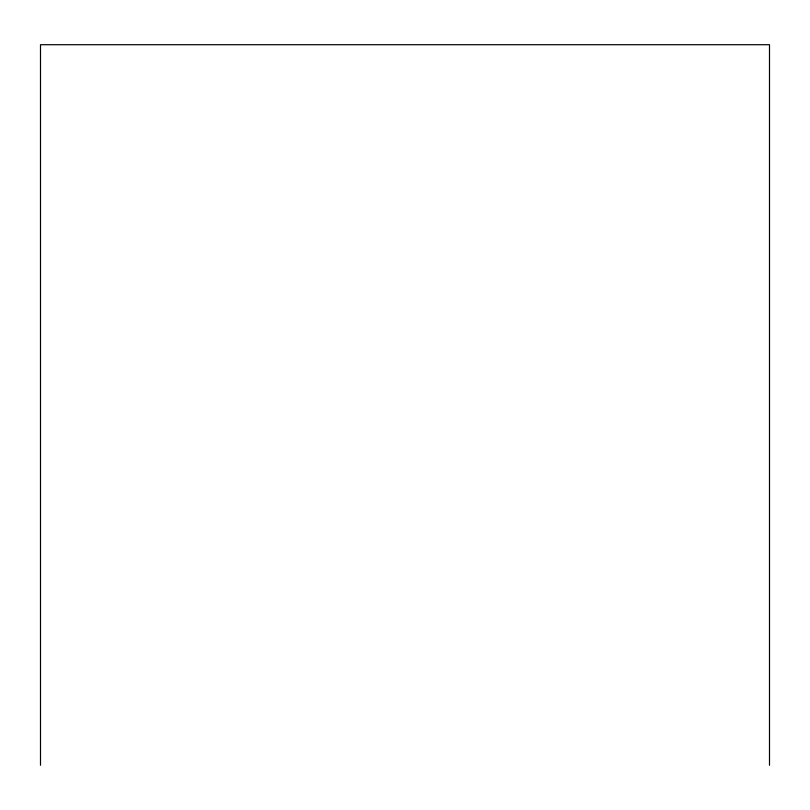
<?xml version="1.0" encoding="UTF-8"?>
<svg xmlns="http://www.w3.org/2000/svg" width="810" height="810" viewBox="0 0 810 810"><rect width="100%" height="100%" fill="white"/><g stroke="black" fill="none" stroke-linecap="round" stroke-linejoin="round"><path stroke-width="1.21" d="M769.5 765.288L769.5 44.712L40.5 44.712L40.5 765.288"/></g></svg>
